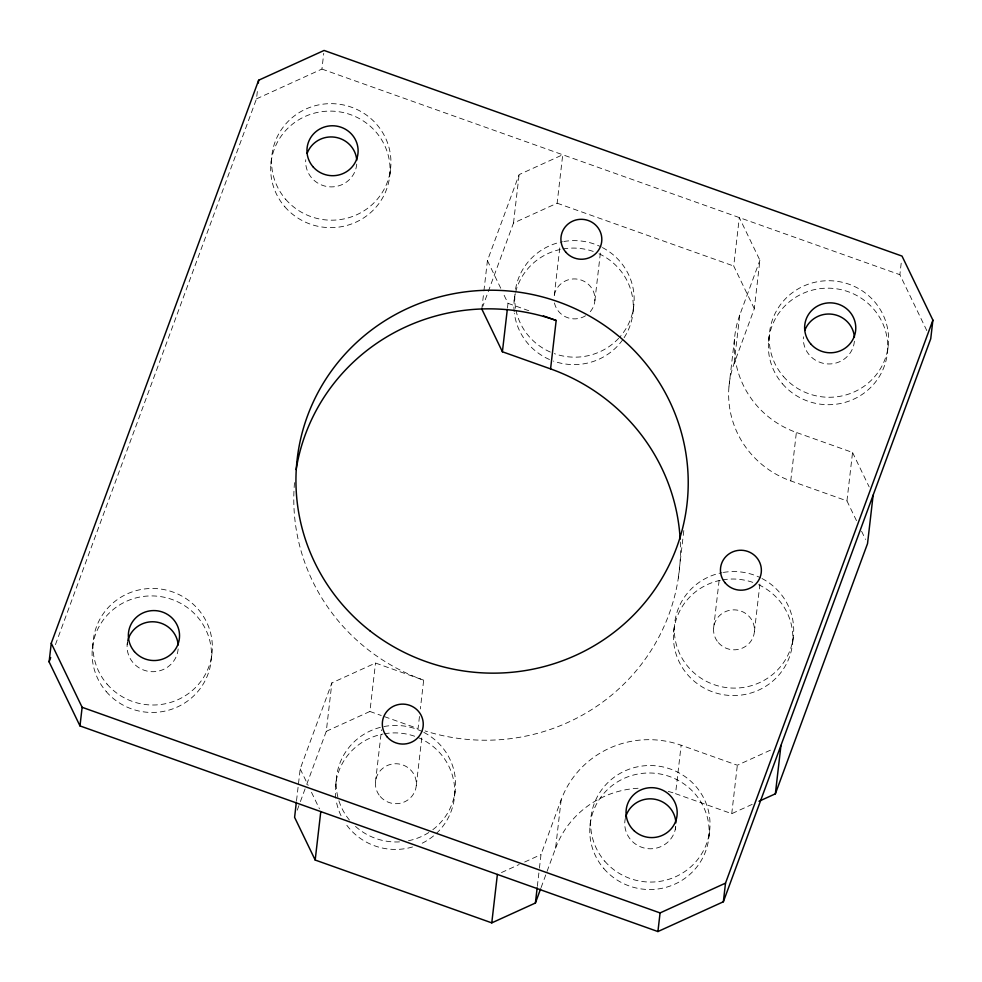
<?xml version="1.0" encoding="UTF-8"?>
<svg xmlns="http://www.w3.org/2000/svg" width="982" height="982" viewBox="0 0 982 982"><rect width="100%" height="100%" fill="white"/><g stroke="black" fill="none" stroke-linecap="round" stroke-linejoin="round"><path stroke-width="0.74" stroke-dasharray="4.91 3.68" d="M92.308 649.041L93.167 641.59M127.169 644.536L127.488 641.737M55.446 644.634L256.486 98.863L257.48 90.258M211.29 659.327L212.149 651.876M270.885 164.227L271.744 156.776M256.486 98.863L321.924 69.071L323.753 53.31M296.527 800.686L300.197 768.906L331.879 682.883L375.517 663.034L423.672 680.17L420.345 708.93M389.866 174.514L390.738 167.063M306.74 784.36L326.282 731.32L331.879 682.883M335.537 786.017L336.396 778.566M326.282 731.32L369.907 711.471L375.517 663.034M375.492 781.942L381.532 729.786M419.474 716.492L418.074 728.607L382.661 716.001M416.282 785.477L421.978 736.291M481.818 309.06L483.745 292.415M483.917 290.905L487.428 260.623L519.11 174.612L562.735 154.751L557.125 203.188L513.5 223.049L482.874 306.2M513.5 223.049L519.11 174.612M507.485 307.869L508.013 303.328L502.698 292.305M454.519 796.304L455.378 788.853M514.114 301.204L514.973 293.753A59.718 58.257 6.6 0 0 515.734 308.949M559.765 247.943L554.069 297.129A20.475 19.971 6.6 0 1 583.836 281.183A20.475 19.971 6.6 0 1 587.702 314.215M594.871 300.652L600.726 249.98M537.326 886.365L539.253 869.721M539.425 868.198L541.008 854.586L561.164 799.839A93.842 91.547 6.6 0 1 681.152 745.24L737.335 765.236L771.422 749.72M541.094 887.581L555.567 848.276L561.164 799.839M633.095 311.49L633.967 304.039M589.973 826.12L590.833 818.669M678.317 578.091L684 528.905M673.664 632.15L674.524 624.699M754.311 308.729L733.726 266.024L739.323 217.587L759.908 260.291L754.311 308.729L734.143 363.463A93.842 91.547 6.6 0 0 790.756 480.898L846.95 500.894L856.905 521.552M752.187 804.368L731.737 813.673L675.542 793.677L681.152 745.24M675.309 829.336L675.628 826.537M728.951 386.798L734.561 338.36M734.143 363.463L739.753 315.026L759.908 260.291M713.619 628.075L719.303 578.889M708.955 836.406L709.814 828.955M768.55 341.294L769.422 333.843M731.737 813.673L737.335 765.236M754.409 631.598L760.105 582.412M790.756 480.898L796.365 432.461A93.842 91.547 6.6 0 1 739.753 315.026M792.646 642.437L793.505 634.986M846.95 500.894L852.548 452.457L796.365 432.461M887.544 351.593L888.403 344.13M926.799 330.59L899.868 274.702L901.525 260.377M297.239 810.175L299.878 803.006M300.406 801.57L306.212 785.796M501.471 872.568L519.196 864.504M524.646 862.024L541.008 854.586M321.924 69.071L899.868 274.702M557.125 203.188L733.726 266.024M508.013 303.328L532.084 311.895M369.907 711.471L381.237 715.497M852.548 452.457L869.156 486.888M861.558 531.201L865.535 539.462M487.428 260.623L502.035 290.93M300.197 768.906L308.164 785.428M311.49 792.314L319.457 808.849M675.751 826.758A25.593 24.967 6.6 0 1 646.119 848.423A25.593 24.967 6.6 0 1 625.35 818.288M178.159 648.942A25.593 24.967 6.6 0 1 149.215 671.467A25.593 24.967 6.6 0 1 127.525 641.946M356.736 164.129A25.593 24.967 6.6 0 1 329.13 186.801A25.593 24.967 6.6 0 1 305.746 159.71M854.401 341.196A25.593 24.967 6.6 0 1 826.795 363.868A25.593 24.967 6.6 0 1 803.411 336.789M585.542 315.762A20.475 19.971 6.6 0 1 554.327 302.346M423.672 680.17A196.204 191.404 6.6 0 1 294.674 481.02M680.305 542.064A196.204 191.404 6.6 0 1 425.083 730.952M555.567 848.276A93.842 91.547 6.6 0 1 639.343 788.202M668.239 791.406A93.842 91.547 6.6 0 1 675.542 793.677M417.829 737.433A59.718 58.257 6.6 0 1 454.703 790.068A59.718 58.257 6.6 0 1 420.505 844.004M412.55 846.963A59.718 58.257 6.6 0 1 345.21 823.002M341.036 815.735A59.718 58.257 6.6 0 1 336.286 801.214M335.807 798.219A59.718 58.257 6.6 0 1 383.017 734.02M384.392 733.763A59.718 58.257 6.6 0 1 415.19 736.426M758.558 584.695A59.718 58.257 6.6 0 1 776.872 677.212A59.718 58.257 6.6 0 1 681.115 665.563A59.718 58.257 6.6 0 1 721.132 580.141M722.519 579.896A59.718 58.257 6.6 0 1 753.317 582.547M599.008 253.749A59.718 58.257 6.6 0 1 623.533 338.569M622.662 339.821A59.718 58.257 6.6 0 1 553.443 361.081M549.503 359.522A59.718 58.257 6.6 0 1 514.396 313.405M514.212 311.883A59.718 58.257 6.6 0 1 515.268 293.667M515.624 292.182A59.718 58.257 6.6 0 1 561.594 249.195M562.981 248.949A59.718 58.257 6.6 0 1 593.766 251.613M423.843 732.376A59.718 58.257 6.6 0 1 429.969 831.742M428.79 832.515A59.718 58.257 6.6 0 1 407.911 840.862M399.478 841.893A59.718 58.257 6.6 0 1 355.238 826.157M349.432 820.056A59.718 58.257 6.6 0 1 349.383 746.921A59.718 58.257 6.6 0 1 422.579 731.725M602.432 247.562A59.718 58.257 6.6 0 1 619.703 337.17M618.672 338.311A59.718 58.257 6.6 0 1 554.314 353.63M550.362 352.072A59.718 58.257 6.6 0 1 516.029 310.435M515.55 289.224A59.718 58.257 6.6 0 1 562.453 241.744M563.84 241.498A59.718 58.257 6.6 0 1 601.156 246.912M761.971 578.508A59.718 58.257 6.6 0 1 776.406 671.099A59.718 58.257 6.6 0 1 681.52 657.289A59.718 58.257 6.6 0 1 722.003 572.69M723.378 572.432A59.718 58.257 6.6 0 1 760.706 577.858M380.267 796.537A20.475 19.971 6.6 0 0 415.153 790.559A20.475 19.971 6.6 0 0 392.248 764.033A20.475 19.971 6.6 0 0 380.267 796.537M718.394 642.658A20.475 19.971 6.6 0 0 753.28 636.692A20.475 19.971 6.6 0 0 730.363 610.153A20.475 19.971 6.6 0 0 718.394 642.658M106.24 691.598A59.718 58.257 6.6 0 0 207.988 674.18A59.718 58.257 6.6 0 0 141.162 596.786A59.718 58.257 6.6 0 0 106.24 691.598M284.829 206.785A59.718 58.257 6.6 0 0 386.564 189.366A59.718 58.257 6.6 0 0 319.751 111.973A59.718 58.257 6.6 0 0 284.829 206.785M782.494 383.852A59.718 58.257 6.6 0 0 884.23 366.433A59.718 58.257 6.6 0 0 817.417 289.039A59.718 58.257 6.6 0 0 782.494 383.852M603.905 868.665A59.718 58.257 6.6 0 0 705.653 851.247A59.718 58.257 6.6 0 0 638.828 773.865A59.718 58.257 6.6 0 0 603.905 868.665M107.099 684.147A59.718 58.257 6.6 0 0 208.847 666.729A59.718 58.257 6.6 0 0 142.022 589.335A59.718 58.257 6.6 0 0 107.099 684.147M285.688 199.321A59.718 58.257 6.6 0 0 387.436 181.915A59.718 58.257 6.6 0 0 320.611 104.522A59.718 58.257 6.6 0 0 285.688 199.321M783.354 376.401A59.718 58.257 6.6 0 0 885.101 358.982A59.718 58.257 6.6 0 0 818.276 281.589A59.718 58.257 6.6 0 0 783.354 376.401M604.777 861.214A59.718 58.257 6.6 0 0 706.512 843.796A59.718 58.257 6.6 0 0 639.699 766.402A59.718 58.257 6.6 0 0 604.777 861.214"/><path stroke-width="1.47" d="M49.1 661.868L51.26 643.235L258.647 80.229L324.085 50.45L902.016 256.081L932.9 320.132L930.74 338.765L723.353 901.771L657.915 931.55L79.984 725.919L49.1 661.868L50.683 657.559M79.984 725.919L82.132 707.298L51.26 643.235M258.315 83.089L258.647 80.229M296.343 802.196L294.6 817.343L315.185 860.036L491.773 922.871L535.399 903.023L540.566 888.98M315.185 860.036L320.783 811.598M680.158 539.167A196.204 191.404 6.6 0 0 550.571 368.901L502.403 351.765L507.313 309.379M550.571 368.901L556.168 320.463L543.427 315.934M491.773 922.871L497.383 874.434M535.399 903.023L537.154 887.888M657.915 931.55L660.076 912.929L725.514 883.137L932.9 320.132M723.353 901.771L725.514 883.137M759 801.263L775.363 793.824L780.96 745.387M873.133 495.149L867.536 543.586L775.363 793.824M82.132 707.298L660.076 912.929M481.818 309.06L502.403 351.765M625.669 817.024A25.593 24.967 6.6 0 1 653.202 799.004A25.593 24.967 6.6 0 1 675.886 822.842M127.807 640.657A25.593 24.967 6.6 0 1 154.775 621.864A25.593 24.967 6.6 0 1 178.172 645.014M307.157 153.352A25.593 24.967 6.6 0 1 334.69 137.185A25.593 24.967 6.6 0 1 356.761 160.201M804.823 330.418A25.593 24.967 6.6 0 1 832.355 314.265A25.593 24.967 6.6 0 1 854.426 337.268M296.147 469.556A196.204 191.404 6.6 0 1 556.168 320.463M634.347 830.956A25.593 24.967 6.6 0 0 676.598 818.153A25.593 24.967 6.6 0 0 643.91 788.779A25.593 24.967 6.6 0 0 634.347 830.956M134.424 651.594A25.593 24.967 6.6 0 0 178.037 644.131A25.593 24.967 6.6 0 0 149.399 610.951A25.593 24.967 6.6 0 0 134.424 651.594M313.012 166.768A25.593 24.967 6.6 0 0 356.613 159.305A25.593 24.967 6.6 0 0 327.976 126.138A25.593 24.967 6.6 0 0 313.012 166.768M810.678 343.847A25.593 24.967 6.6 0 0 854.279 336.384A25.593 24.967 6.6 0 0 825.641 303.217A25.593 24.967 6.6 0 0 810.678 343.847M370.005 630.874A196.204 191.404 6.6 0 0 686.074 511.021A196.204 191.404 6.6 0 0 420.161 303.156A196.204 191.404 6.6 0 0 370.005 630.874M565.755 252.104A20.475 19.971 6.6 0 0 600.628 246.126A20.475 19.971 6.6 0 0 577.723 219.6A20.475 19.971 6.6 0 0 565.755 252.104M387.166 736.917A20.475 19.971 6.6 0 0 422.051 730.952A20.475 19.971 6.6 0 0 399.146 704.413A20.475 19.971 6.6 0 0 387.166 736.917M725.293 583.05A20.475 19.971 6.6 0 0 760.178 577.072A20.475 19.971 6.6 0 0 737.261 550.546A20.475 19.971 6.6 0 0 725.293 583.05"/></g></svg>
